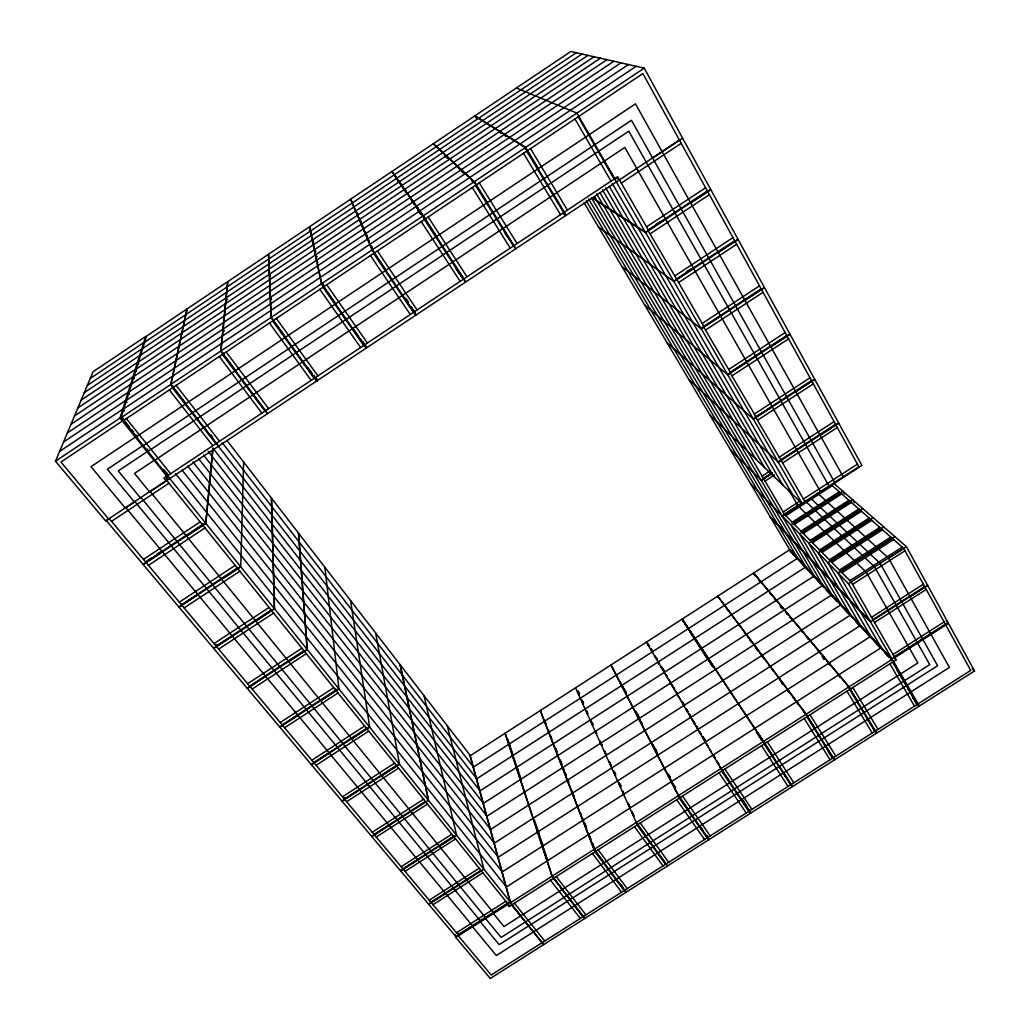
<?xml version="1.0" encoding="UTF-8"?>
<svg xmlns="http://www.w3.org/2000/svg" width="1030" height="1030" viewBox="0 0 1030 1030"><rect width="100%" height="100%" fill="white"/><g stroke="black" fill="none" stroke-linecap="round" stroke-linejoin="round"><path stroke-width="1.5" d="M265.573 676.234L247.161 688.259L213.712 648.449L274.379 608.64L240.737 566.796L243.634 462.058M216.249 644.574L216.145 646.106L271.148 610.03M216.635 645.05L216.545 646.582L249.955 686.431M223.021 354.05L223.111 353.123M197.85 594.529L178.898 607.018L143.234 564.569L205.717 523.24L212.888 448.166M232.252 636.025L213.571 648.282L179.04 607.185L240.608 566.629L205.858 523.407L213.004 448.32L479.671 790.396M316.313 378.306L316.712 380.984L267.671 413.558L220.78 351.05L227.669 281.692L187.138 308.871L170.941 384.344L185.941 403.657M235.664 370.491L220.974 350.921L227.823 281.576L268.495 254.294L271.019 317.485L316.905 380.855L366.152 348.153L365.277 345.192M202.498 523.369L202.369 524.669L145.732 562.123M202.781 525.171L202.91 523.884M182.091 603.825L181.911 605.28L216.403 646.415M166.821 480.559L167.864 474.843M167.156 475.036L166.113 480.752L163.86 477.959L166.654 476.118L167.169 473.285M162.315 551.668L143.08 564.389L106.232 520.523L166.68 480.366L166.899 479.156M146.415 561.247L146.157 562.638L181.769 605.112M173.04 387.435L173.246 386.43M121.115 417.639L170.748 384.486L186.971 308.987L146.582 336.089L121.115 417.639L136.423 436.681M147.689 449.029L147.045 451.745L118.27 470.916L140.376 497.851M205.717 523.24L123.265 420.678L123.587 419.596L129.613 427.09M123.24 418.013L122.325 421.013L60.899 462.045L108.781 519.12L105.807 521.09L55.478 461.208L93.112 371.714L145.655 336.462L119.982 418.103L55.478 461.208M476.504 118.502L474.882 115.836L570.8 51.5L644.226 68.122L710.713 189.469L645.604 232.548L592.276 197.915M90.28 378.448L143.724 342.604M144.663 342.218L185.748 314.665M185.915 314.549L227.141 286.907M227.308 286.791L268.675 259.045M268.843 258.942L310.365 231.093M310.532 230.99L352.183 203.052M352.35 202.936L394.142 174.907M394.323 174.791L436.257 146.659M436.424 146.543L478.512 118.321M478.693 118.205L576.298 52.749M87.344 385.413L141.728 348.964M142.681 348.565L184.486 320.536M184.653 320.433L226.613 292.301M226.78 292.185L268.882 263.963M269.049 263.847L311.292 235.522M311.459 235.407L353.856 206.991M354.024 206.876L396.576 178.357M396.743 178.242L439.437 149.62M439.604 149.505L482.452 120.78M482.619 120.665L582.002 54.036M84.318 392.636L139.655 355.543M140.634 355.144L183.186 326.626M183.353 326.51L226.059 297.889L227.334 299.627M226.227 297.773L269.088 269.049M269.255 268.933L312.257 240.119L313.493 241.895M312.438 240.003L355.595 211.073L357.41 213.776M399.086 181.924L355.775 210.957L357.796 214.163M442.733 152.672L399.254 181.808L404.88 190.589M442.9 152.556L486.533 123.317M486.701 123.201L587.911 55.375M81.164 400.116L137.505 362.367L138.857 364.092M138.496 361.968L181.821 332.935M182.001 332.819L225.48 303.683M225.66 303.567L269.293 274.328L270.568 276.117M269.474 274.212L313.262 244.87M313.442 244.754L357.397 215.309M357.577 215.18L401.687 185.632M401.867 185.516L446.144 155.839L447.316 157.719M490.756 125.956L446.325 155.723L448.089 158.543L444.638 155.324M490.937 125.827L594.04 56.753M77.907 407.88L135.291 369.448L136.668 371.199M136.295 369.036L180.417 339.475M180.598 339.359L224.888 309.695M225.055 309.579L269.512 279.812M269.693 279.684L314.305 249.814L315.579 251.655M449.685 159.135L404.571 189.353L406.734 192.649M449.865 159.019L495.147 128.686M495.327 128.57L600.387 58.195M74.521 415.927L132.973 376.787L134.376 378.577M134.003 376.362L178.963 346.273M179.143 346.144L224.257 315.94M224.45 315.811L269.744 285.49M269.924 285.374L315.386 254.925L316.686 256.805M407.198 193.46L361.388 224.128L364.324 229.368M407.378 193.344L453.355 162.547M453.548 162.431L499.705 131.531L500.889 133.488M606.992 59.689L499.885 131.402L501.082 133.372M71.006 424.283L130.578 384.409M131.621 383.984L177.443 353.329M177.624 353.2L223.626 322.416M223.806 322.3L269.976 291.4M270.156 291.271L316.506 260.255M363.217 228.995L316.686 260.127L317.832 262.161M363.41 228.866L410.107 197.606L414.227 203.992M410.301 197.477L457.178 166.1L458.427 168.083M613.854 61.246L504.623 134.351L505.833 136.346M67.349 432.973L128.081 392.34L129.548 394.181M129.149 391.902L175.873 360.655M176.053 360.526L222.956 329.149L224.36 331.042M223.137 329.021L270.221 297.528L271.598 299.447M270.414 297.4L317.678 265.779M317.858 265.663L365.315 233.913L367.298 236.861L365.161 231.879M413.133 201.919L365.508 233.784L367.478 236.733M509.361 137.544L461.35 169.667L463.243 172.692L459.226 168.946L457.372 165.972L504.43 134.479L505.653 136.475M509.554 137.415L620.987 62.856M63.551 442.012L125.493 400.58L126.986 402.46M126.587 400.142L174.225 368.277M174.418 368.148L222.261 336.153M222.454 336.025L270.478 303.914M270.671 303.786L318.888 271.534M319.081 271.405L367.491 239.037L368.83 241.033M416.287 206.399L367.684 238.909L369.036 240.904M465.29 173.632L416.481 206.27L421.579 214.163L415.875 206.039M465.483 173.504L514.485 140.737M514.678 140.608L628.416 64.542M59.598 451.41L122.789 409.168L124.321 411.073M123.909 408.717L172.525 376.22M172.718 376.079L221.527 343.454M221.733 343.325L270.736 310.558M270.942 310.429L320.15 277.534M320.343 277.405L369.757 244.368L371.817 247.432M369.963 244.239L419.571 211.073M419.777 210.931L469.59 177.636M469.796 177.495L519.815 144.058M520.021 143.93L636.167 66.293M170.941 384.344L220.78 351.05M220.974 350.921L271.019 317.485M271.212 317.356L321.463 283.778L309.464 226.819L268.65 254.191L271.212 317.356L285.593 337.196M321.669 283.636L372.126 249.93L350.56 199.241L309.618 226.703L321.669 283.636L335.716 303.76M372.332 249.788L422.995 215.94L391.812 171.572L350.728 199.138L372.332 249.788L386.057 270.182M474.083 181.808L433.192 143.814L391.979 171.469L423.201 215.798L474.083 181.808L515.863 248.694L565.908 215.45L553.548 194.863M525.377 147.535L474.714 115.952L433.36 143.698L474.289 181.666L525.377 147.535L566.114 215.309L679.401 140.054M474.882 115.836L525.583 147.393L644.226 68.122M123.265 420.678L642.887 73.581L859.123 467.234M135.303 437.145L90.988 466.693L125.338 508.112L134.441 502.061L107.39 469.229L142.359 445.926M136.23 436.81L635.484 103.837L843.519 477.315M143.286 445.591L631.454 120.278L834.957 482.851M147.972 451.423L628.789 131.183L829.253 486.533M154.964 460.114L624.811 147.445L820.704 492.07L861.917 465.431L838.755 423.176L820.099 435.265M167.568 475.783L216.249 443.441M216.442 443.299L265.328 410.828M314.807 377.946L364.092 345.205L363.23 342.256M513.751 245.758L463.861 278.911L455.659 267.066L459.483 273.002M513.944 245.629L564.041 212.334M564.247 212.206L614.55 178.782M150.213 491.593L218.45 446.26M321.463 283.778L366.345 348.011L415.785 315.18L413.867 311.124M372.126 249.93L415.978 315.038L465.624 282.066L452.363 261.543M652.685 158.092L682.633 138.2M111.536 521.36L168.972 483.212M621.309 183.095L681.203 143.325M143.453 559.419L200.142 521.901M646.518 226.832L705.601 187.743M147.728 560.384L151.668 557.771M156.921 554.294L160.873 551.694M655.724 224.617L659.741 221.952M648.308 229.948L707.34 190.911M592.173 197.747L645.488 232.342L665.534 219.081M186.559 536.179L205.858 523.407M690.718 202.987L710.829 189.674L737.995 239.256L673.878 281.486L598.417 226.857M148.423 565.341L204.996 527.927M650.445 233.643L709.4 194.657M179.297 602.164L235.162 565.367M674.817 275.937L732.987 237.608M686.418 271.856L690.37 269.255M181.512 604.79L237.312 568.032M676.556 278.95L734.673 240.672M693.512 268.289L673.775 281.293L645.604 232.548M221.72 579.323L240.737 566.796M718.296 252.505L738.098 239.449L764.389 287.434L701.25 328.853L621.888 266.487M184.113 607.906L239.861 571.199M678.616 282.529L736.656 244.303M214.021 643.57L269.062 607.443M702.202 323.459L759.496 285.864M703.876 326.368L761.119 288.825M720.575 315.914L701.134 328.673L673.878 281.486M255.775 621.103L274.521 608.807L271.534 498.185M744.986 300.412L764.492 287.615L789.933 334.055L727.734 374.714L644.754 305.073M218.669 649.119L273.607 613.095M705.872 329.832L763.05 292.327M247.638 683.675L301.906 648.205M728.712 369.461L785.143 332.561M249.711 686.135L303.914 650.702M730.334 372.281L786.727 335.432M298.494 533.102L307.107 649.338L247.303 688.426L279.722 727.013L297.876 715.193M746.776 362.019L727.631 374.534L701.25 328.853M288.761 661.569L307.236 649.492L298.597 533.231M770.826 346.801L790.036 334.248L814.679 379.233L753.394 419.133L667.028 342.668M252.157 689.057L306.309 653.677M732.266 375.628L788.594 338.831M280.237 722.532L333.733 687.705M754.385 414.009L809.992 377.804M282.233 724.927L335.69 690.126M755.969 416.751L811.524 380.585M772.165 406.67L753.291 418.952L727.734 374.714M320.729 700.799L338.947 688.941L324.875 567.26M795.842 391.735L814.782 379.401L838.665 422.995L778.268 462.174L688.722 379.298M284.615 727.759L337.995 693.01M757.835 419.995L813.327 383.881M311.832 760.23L364.581 726.008M779.272 457.191L834.068 421.643M313.777 762.548L366.487 728.365M329.201 752.982L311.305 764.595L279.851 727.167L338.819 688.787L307.236 649.492M780.804 459.844L835.549 424.334M796.757 449.943L778.165 462.007L753.394 419.133M351.732 738.832L369.693 727.18L350.586 600.554M316.081 765.29L368.727 731.146M762.123 476.143L770.183 470.916M782.607 462.985L837.3 427.527M763.449 478.409L771.509 473.182M761.183 480.263L772.23 473.092M772.32 473.246L761.273 480.405L730.502 449.827M765.02 481.1L774.418 474.997M342.501 796.795L394.516 763.166M783.135 511.962L800.4 500.799M803.4 499.061L857.411 464.144M784.422 514.176L801.675 503.026M344.381 799.048L396.37 765.445M782.182 515.991L797.967 505.794M782.272 516.133L858.853 466.757M341.934 801.044L359.586 789.637M342.05 801.198L399.395 764.131M709.876 415.013L802.28 503.747L820.614 491.902M381.808 775.719L399.511 764.273L375.667 633.025M832.292 485.671L785.761 515.747L784.744 514.73M346.621 801.701L398.546 768.148M792.199 522.223L839.334 491.786M840.467 492.778L790.808 524.849L831.545 594.297M841.677 493.924L794.362 524.463L793.319 523.42L842.991 491.349L844.523 494.078M801.031 531.158L848.952 500.232M850.123 501.262L799.615 533.849L840.776 604.172M851.372 502.434L803.258 533.476L802.177 532.394L852.686 499.808L854.243 502.576M909.503 648.269L917.846 662.96L900.606 673.942L893.615 661.453L789.418 549.93L470.105 755.814L510.391 902.782L520.858 915.799M793.061 550.29L790.86 551.707L789.701 549.75M810.147 540.402L858.891 508.975M860.101 510.03L808.73 543.145L850.317 614.382M862.715 508.55L811.344 541.664L812.451 542.797L861.389 511.253M372.255 832.279L423.575 799.216M473.221 767.221L797.349 558.415L804.649 566.951M374.083 834.467L425.364 801.443M371.663 836.437L389.083 825.21M371.779 836.579L428.467 800.284L400.219 664.814M819.571 549.956L869.178 518.013M376.246 837.055L427.476 804.07M870.427 519.107L818.155 552.762L860.179 624.927M873.08 517.601L820.807 551.256L821.953 552.428L871.766 520.356M476.439 778.95L805.512 567.144L814.061 577.045M829.33 559.831L879.813 527.36M881.114 528.493L827.914 562.715L870.376 635.819M883.817 526.961L830.605 561.183L831.789 562.393L882.491 529.781M479.761 791.04L813.919 576.156L820.537 583.997M839.437 570.066L890.834 537.042M892.173 538.214L838.008 573.015L880.92 647.098M894.928 536.656L840.75 571.47L841.986 572.719L893.602 539.553M483.173 803.503L822.597 585.439L823.794 587.486M401.146 866.745L451.784 834.236M849.905 580.675L902.254 547.072M402.923 868.857L453.522 836.386M400.528 870.801L417.717 859.767M400.644 870.929L456.47 835.098M439.334 846.312L456.573 835.24L423.987 695.585M750.625 483.778L848.463 583.701L903.632 548.282L945.592 624.682M788.401 489.289L798.057 505.936L866.294 572.255L909.258 647.844L948.244 622.995L906.439 546.698L888.555 558.17L817.691 493.241M486.701 816.365L831.545 595.018L836.875 601.494M405.035 871.367L455.569 838.935M852.57 584.383L904.984 550.741M490.332 829.626L840.789 604.906L848.385 613.829M494.091 843.313L850.329 615.116M429.214 900.22L479.182 868.239M871.573 617.343L923.369 584.203M497.966 857.449L819.391 651.771M819.558 651.668L860.179 625.673L870.62 637.66M430.939 902.28L480.868 870.337M872.925 619.7L924.683 586.598M428.583 904.173L445.539 893.319M428.686 904.301L483.881 869.204L447.277 725.751M927.605 585.323L870.505 621.85L770.324 517.047M910.057 596.756L927.682 585.478M432.986 904.713L482.864 872.809M874.534 622.493L926.228 589.418M501.971 872.062L623.446 794.413M623.601 794.31L664.26 768.329M664.414 768.226L705.202 742.154M705.37 742.051L746.287 715.889M746.454 715.786L787.512 689.546L788.838 691.671L787.087 689.315M506.103 887.165L547.046 861.029M547.213 860.913L588.285 834.686M588.452 834.583L629.665 808.267M629.832 808.164L671.187 781.757L675.474 787.989M754.655 728.48L713.018 755.054L714.434 757.153M754.823 728.365L796.602 701.7L797.941 703.851L796.847 702.37M880.92 647.857L838.858 674.714L840.171 676.89M456.496 932.742L505.807 901.289M892.984 654.514L944.085 621.927M458.17 934.751L507.455 903.323M472.577 925.944L455.839 936.618L311.421 764.736L369.564 727.025L338.947 688.941M894.31 656.805L945.36 624.244M226.961 440.48L470.015 755.196L510.314 902.074L472.68 926.073L125.75 507.558M583.997 202.524L789.405 549.248L891.838 658.762L909.181 647.703M520.523 916.005L543.57 944.665L490.293 978.5L455.762 937.429L507.674 904.52L509.271 906.503L511.653 904.984L510.88 902.138M510.391 902.782L552.041 876.221L505.048 733.283M562.457 889.302L552.209 876.118L594.014 849.467L540.235 710.597M604.198 862.715L594.181 849.351L636.115 822.61L667.517 865.947L708.885 839.669L706.722 835.806M646.093 836.038L636.283 822.507L678.371 795.662L610.919 665.019M688.117 809.271L678.538 795.559L720.768 768.625L750.728 813.095L792.379 786.637L783.47 772.925M825.661 746.106L834.339 759.986L792.546 786.534L763.307 741.497L720.936 768.522L730.296 782.414M689.456 630.334L682.156 619.094L763.488 741.394L806.001 714.279L834.506 759.883L876.44 733.244L867.981 719.185M718.914 598.082L717.717 596.164L806.168 714.163L848.836 686.958L876.607 733.141L918.683 706.413L910.456 692.186M755.711 575.963L753.664 572.989L849.016 686.843L891.826 659.548L910.623 692.07L533.527 931.867M893.615 661.453L896.074 659.882L894.787 657.655L948.398 623.266L974.522 670.955L919.352 706.001L915.284 701.533M525.364 922.017L501.108 937.455L485.619 918.58M525.532 921.914L904.173 680.894M528.57 926.009L499.202 944.703L480.315 921.773M528.738 925.906L906.76 685.375L904.752 683.199M533.373 931.97L496.357 955.505L472.5 926.755M542.025 942.746L491.207 975.024L458.311 935.807L457.796 932.987M542.192 942.643L583.186 916.597M583.353 916.494L624.476 890.371M624.644 890.268L665.895 864.054M666.062 863.951L707.468 837.648M707.636 837.545L749.183 811.151M749.351 811.048L791.027 784.564M791.195 784.461L833.025 757.887M833.193 757.784L875.165 731.12M624.837 889.572L625.957 892.341L584.86 918.438L552.041 876.221M594.014 849.467L626.111 892.238L667.35 866.05L657.784 852.853M516.39 88.001L576.89 113.107L604.52 160.938M615.773 177.842L619.455 179.877M525.3 149.221L527.54 150.638M526.652 150.341L527.334 150.779M647.703 229.922L676.762 279.323M563.603 213.403L566.114 215.309M563.41 213.545L565.908 215.45M703.142 326.098L730.54 372.628M729.549 371.907L756.162 417.086M833.605 483.16L906.439 546.698M755.119 416.262L780.985 460.178M831.197 484.705L903.722 548.449M946.081 620.974L948.244 622.995M471.753 180.636L474.019 182.761M444.471 155.44L446.763 157.59M810.327 498.005L880.148 563.359L922.751 639.244M805.409 501.172L874.599 566.925L917.344 642.694M972.307 668.831L974.522 670.955M784.667 514.588L851.179 581.963L894.465 657.089M770.247 516.918L870.414 621.695M893.885 657.552L896.074 659.882M797.516 559.316L789.418 549.93M825.79 589.611L831.764 596.022M855.956 621.94L860.333 626.639M880.083 647.806L870.376 636.579L829.047 662.998L830.335 665.148L827.489 661.736M884.384 652.402L888.748 657.089M890.937 659.432L893.113 661.775L511.82 904.881L543.737 944.562L584.692 918.541L574.701 905.692M897.606 670.71L900.774 673.826L919.352 706.001M897.272 670.916L900.272 674.148L503.992 926.537L493.434 913.597M900.658 676.234L904.675 680.585L929.73 664.633L917.588 643.119M904.237 681.796L907.263 685.066L937.622 665.741L922.906 639.527M908.1 688.465L911.125 691.748L949.403 667.414L931.004 634.364M907.597 688.774L910.623 692.07M913.031 698.289L918.103 703.838L970.724 670.414L945.746 624.952M915.413 702.035L917.434 704.263L875.333 731.017L874.071 729.485M848.836 686.958L753.509 573.079L755.569 576.053M109.193 518.553L146.003 562.457M250.097 686.598L282.478 725.223M282.606 725.378L314.021 762.831M314.137 762.973L458.376 934.995M759.458 580.444L761.312 582.645M769.848 592.855L771.805 595.198M774.753 598.713L776.71 601.057M780.727 605.859L782.749 608.279M787.641 614.125L785.787 611.897L787.242 614.653M790.422 617.446L793.203 620.768M806.696 636.901L808.679 639.257M817.769 650.136L819.816 652.569M822.738 656.059L824.631 658.337M848.308 686.624L850.342 689.044M759.316 580.534L761.157 582.748M769.693 592.945L771.663 595.289M774.599 598.816L776.556 601.16M780.573 605.949L782.594 608.37M785.633 612L787.487 614.215M790.268 617.549L793.049 620.871M806.542 637.004L808.524 639.36M817.614 650.239L819.648 652.672M822.571 656.162L824.476 658.44M827.322 661.852L830.167 665.251L828.88 663.101L787.68 689.431L789.006 691.555M838.806 675.577L839.991 677.006L838.69 674.83L796.769 701.585L798.108 703.735M848.128 686.727L850.162 689.16M511.653 904.984L520.691 915.902M134.866 501.507L480.495 921.09M873.595 729.794L875.655 731.982M140.943 497.464L485.697 917.769M150.058 491.413L493.512 912.786M149.492 491.786L134.518 473.427L154.23 460.307L166.654 476.118M131.621 429.587L133.63 432.098M135.638 434.596L137.647 437.093M163.77 469.59L167.787 474.585M274.521 608.807L307.107 649.338M369.693 727.18L510.314 902.074M119.982 418.103L154.037 460.436M166.68 480.366L507.751 903.696M126.368 418.605L170.607 473.761M514.434 903.22L544.767 941.008M175.576 473.646L206.734 512.554M206.876 512.734L240.93 555.286M241.072 555.453L274.057 596.666M274.186 596.834L306.168 636.785M306.296 636.939L337.312 675.693M337.441 675.847L506.026 886.457M182.104 470.169L207.712 502.292M207.854 502.46L241.252 544.368M241.381 544.535L273.748 585.143M273.877 585.31L305.279 624.695M305.408 624.85L335.87 663.075M335.986 663.23L501.88 871.367M187.782 466.127L208.652 492.417M208.794 492.585L241.548 533.862M241.677 534.016L273.452 574.045M273.581 574.199L304.417 613.043M304.532 613.198L497.876 856.767M192.996 461.955L209.566 482.916M209.695 483.083L241.844 523.729M241.973 523.897L273.169 563.346M273.298 563.5L303.58 601.816M303.708 601.958L494.001 842.63M198.623 458.736L210.442 473.748M210.571 473.916L242.127 513.97M242.256 514.125L272.886 553.033M273.014 553.174L490.254 828.957M203.554 455.067L211.279 464.916M211.407 465.084L242.398 504.558M242.526 504.713L272.628 543.067M272.744 543.222L486.611 815.696M208.189 451.385L212.103 456.393M212.219 456.548L242.655 495.469M242.784 495.623L483.096 802.859M550.509 880.212L580.289 918.438M210.635 434.583L212.605 437.106M170.748 384.486L218.643 446.132L267.478 413.687L253.238 394.709M203.901 427.54L476.362 778.307M172.461 387.821L215.875 443.685M582.864 916.803L552.518 876.71M169.345 389.906L212.811 445.72M222.21 442.643L473.143 766.577M176.156 385.349L219.506 441.265M556.226 876.569L585.928 914.859M537.699 832.021L539.205 833.965L534.506 820.305M537.544 832.124L539.038 834.068M516.455 767.44L517.858 769.294M508.833 744.278L510.198 746.093M508.691 744.368L510.056 746.183M621.09 884.68L622.957 887.178M222.441 354.436L264.955 411.073M616.172 879.311L625.957 892.341M595.057 851.81L624.154 890.577M219.313 356.522L261.877 413.12M592.43 853.484L621.566 892.212M806.001 714.279L717.717 596.164L719.056 597.992M226.149 351.951L268.598 408.652M598.16 849.827L627.219 888.62M723.202 603.812L724.914 606.091M726.639 608.421L728.403 610.777M743.827 631.429L745.707 633.939M747.587 636.437L748.488 637.66M750.162 639.888L751.874 642.192M753.6 644.484L755.312 646.789L754.037 644.767M757.977 650.355L756.2 647.973L757.925 650.702M759.741 652.724L764.26 658.762M768.779 664.826L770.62 667.273M771.534 668.496L773.427 671.032M778.152 677.354L780.045 679.89M780.92 681.062L782.684 683.418M793.396 697.761L795.212 700.194M802.653 710.146L804.533 712.67M787.306 690.551L788.362 691.967M828.79 751.836L832.317 756.587M828.326 751.54L832.137 756.702M567.388 780.212L568.818 782.143M567.234 780.315L568.663 782.246M562.535 767.685L563.951 769.603M562.38 767.788L563.796 769.693L563.217 768.226M302.769 361.749L316.712 380.984M272.628 320.909L314.227 378.332M637.119 824.991L665.586 864.26M269.487 323.008L311.15 380.379M634.493 826.665L662.985 865.908M276.362 318.412L317.897 375.899M640.248 822.996L668.663 862.303M308.06 367.865L311.832 373.066M620.832 785.439L619.017 782.903L620.832 786.933M620.678 785.542L618.85 783.006L620.665 787.036M613.88 771.238L615.721 774.045M615.554 774.148L613.687 771.547L615.605 775.796M595.327 731.455L596.692 733.36M595.173 731.545L596.537 733.463L595.919 732.085M600.632 743.235L602.009 745.166L600.233 741.24M600.477 743.338L601.855 745.269L600.091 741.33M590.035 720.125L593.061 724.348M577.727 690.95L579.581 693.563M577.521 690.821L579.362 693.409M579.221 693.499L577.379 690.911L579.182 694.902M583.547 702.666L581.68 700.052L583.508 704.082M583.392 702.756L581.538 700.143L583.353 704.185M397.67 179.761L396.035 177.43L404.635 190.434M398.494 180.92L400.181 183.34M410.725 198.314L412.193 200.412M412.966 201.507L414.498 203.683L413.326 201.79L461.157 169.796L463.049 172.821M416.069 205.91L421.785 214.034L420.446 211.974M424.386 217.729L422.648 215.27L465.818 281.937L515.669 248.822L502.975 228.518M397.503 179.877L395.868 177.546L399.601 183.263M398.018 180.623L398.61 181.46M403.181 187.949L403.812 188.863M405.897 191.825L406.554 192.777M410.532 198.442L412.013 200.541M412.773 201.623L414.305 203.811M422.455 215.399L424.18 217.871M679.337 798.07L707.147 837.854L706.245 836.115M319.867 289.353L360.616 347.509M676.697 799.756L704.546 839.501M668.47 774.444L670.285 777.045M326.768 284.744L367.388 343.016M668.303 774.547L670.118 777.148M682.478 796.074L710.236 835.884M675.551 787.654L671.354 781.654L712.85 755.17L715.129 758.338M673.478 785.465L675.307 788.092M353.2 328.686L358.62 336.437M360.423 339.012L364.028 344.175M352.518 328.647L366.152 348.153M699.563 825.558L703.142 830.682M323.021 287.241L363.706 345.449M678.371 795.662L709.052 839.566L750.561 813.198L741.433 799.666M699.537 826.305L708.885 839.669M654.423 747.291L652.608 744.664L657.668 754.462M651.05 742.759L655.878 749.698M653.213 746.235L656.87 751.501M635.78 711.704L638.265 715.284M635.742 711.975L639.385 717.253M315.759 251.526L314.485 249.685L359.264 219.699L360.513 221.553M641.973 723.227L638.845 718.708L642.553 724.386M640.763 722.146L642.54 724.721M316.867 256.676L315.566 254.809L361.208 224.257L363.114 227.102M457.565 269.989L461.607 275.834M455.466 267.195L463.655 279.04L413.97 312.051L412.077 308.034M458.17 271.276L461.414 275.963L460.127 273.993M621.669 685.478L625.699 691.31M621.528 685.568L626.163 692.598M370.465 255.556L410.275 314.511M719.043 772.758L746.248 813.018M724.85 769.062L751.964 809.387M701.095 734.107L699.344 731.519L700.825 734.042M702.743 736.566L705.46 740.609M699.19 731.442L700.928 734.21M702.589 736.669L705.46 740.789M702.679 737.004L705.305 740.892M706.58 744.008L708.524 746.75M706.593 744.226L708.37 746.853M405.846 298.224L408.511 302.176M716.88 761.131L718.734 763.9M716.983 761.505L718.773 764.157M402.46 295.404L415.785 315.18M373.632 253.444L413.391 312.438L413.004 311.627M721.695 771.058L748.861 811.357M655.144 656.213L657.024 659.174M656.728 658.878L655.003 656.303L656.561 658.788M658.247 661.93L659.535 663.848L658.041 661.312M663.99 670.491L661.131 666.371L664.131 671.663M658.106 662.02L659.38 663.938M660.977 666.462L663.835 670.582M667.26 676.646L665.663 674.264L666.41 675.525M665.509 674.354L667.118 676.749M668.715 679.131L670.311 681.525M670.672 683.044L674.534 688.967M670.517 683.148L674.508 689.096L671.985 685.001M675.886 691.143L677.495 693.55M684.525 705.228L681.912 701.327L684.371 705.331M678.345 696.177L680.096 698.778M687.808 711.537L686.057 708.756L687.538 711.447M685.903 708.846L687.654 711.627M689.212 713.79L690.873 716.262M377.392 250.921L417.086 309.991M694.799 723.408L692.07 719.326L694.645 723.511M696.473 726.06L698.211 728.828M649.582 646.557L647.806 643.917L649.248 646.377M651.14 649.042L652.917 651.694M647.664 644.008L649.441 646.66M650.999 649.132L652.891 651.81M682.015 619.185L763.307 741.497M693.795 637.325L701.108 648.424M704.353 653.226L706.838 656.96M711.949 664.646L713.661 667.221M783.547 772.989L787.113 778.307M709.207 661.093L708.37 659.844L712.734 666.552M783.392 773.092L786.946 778.423M761.543 745.656L788.092 786.431M423.201 215.798L436.604 236.475M422.442 215.489L424.18 218.167M415.644 205.305L421.347 214.24M763.488 741.394L772.616 755.454M410.455 198.043L414.433 203.901M415.451 205.434L421.193 214.33M424.45 219.493L463.268 279.297M757.05 731.802L762.458 740.094M456.033 268.547L458.62 272.538M756.883 731.905L762.29 740.21M406.232 192.301L404.391 189.469L359.444 219.57L361.324 222.364L359.419 217.935M410.79 198.996L413.906 203.824M417.691 209.824L420.304 213.841M764.208 743.956L790.705 784.77M756.419 732.253L761.659 740.325M701.623 648.372L714.086 667.53L696.19 640.248M707.224 657.565L689.688 630.476L701.391 648.797M683.238 621.077L689.315 630.424M698.186 644.574L706.735 657.732M708.357 660.011L712.734 666.758M689.971 632.137L702.524 651.269M704.237 653.896L706.799 657.835M421.27 221.617L460.152 281.37M428.223 216.97L466.976 276.838M767.363 741.948L793.821 782.8M726.742 608.254L728.403 610.893M762.161 655.325L763.449 657.372M762.007 655.415L763.294 657.475M762.329 656.174L764.015 658.865M756.406 647.947L758.08 650.6M754.192 644.664L755.466 646.686M756.149 648.115L757.823 650.78M750.059 640.042L751.617 642.514M475.487 185.4L513.365 246.016M505.176 233.269L506.85 235.96M806.863 716.764L832.704 758.093M829.034 752.518L831.532 756.509M472.294 187.537L510.223 248.101M781.242 681.165L782.903 683.83M778.886 677.689L780.212 679.787M781.023 681.075L782.749 683.933M780.856 681.178L782.543 683.881M804.198 718.464L830.077 759.767M771.689 668.393L773.401 671.109M479.272 182.876L517.086 243.544M810.031 714.743L835.819 756.11M474.289 181.666L487.37 202.614M806.168 714.163L815.078 728.416M780.302 606.091L781.963 608.807M822.764 656.471L824.386 659.161M822.416 656.406L824.232 659.264M822.3 656.586L823.923 659.277M801.495 630.102L802.743 632.175M801.327 630.206L802.589 632.278M523.523 153.316L560.513 214.691M846.982 691.182L872.204 733M852.84 687.448L877.972 729.343M525.583 147.393L538.342 168.624M849.016 686.843L857.681 701.275M526.729 151.178L563.655 212.592M849.66 689.482L874.843 731.326M530.54 148.629L567.401 210.107M586.263 200.786L797.336 557.732M797.632 558.221L798.791 560.204M743.338 800.902L749.969 811.82M743.042 800.503L749.801 811.923M591.89 198.52L616.12 239.642M616.21 239.81L813.906 575.448M814.215 575.963L815.4 577.985M588.516 198.803L805.499 566.448M805.795 566.964L806.979 568.959M596.692 193.885L603.117 204.854M603.22 205.034L628.982 248.938M629.085 249.118L654.089 291.748M654.192 291.928L784.59 514.446M831.854 594.825L833.064 596.898M594.568 196.794L596.937 200.837M597.052 201.017L622.429 244.213M622.532 244.38L822.584 584.731M822.893 585.246L824.09 587.293M650.702 648.823L652.144 651.282M682.233 702.434L684.474 706.245M689.083 714.073L690.628 716.7M692.173 719.326L694.568 723.382M696.164 726.099L697.748 728.802M702.318 736.553L705.28 741.6M706.76 744.124L708.292 746.724M709.825 749.338L711.357 751.939M712.902 754.552L715.361 758.737M716.816 761.196L718.399 763.9M719.983 766.59L721.567 769.294M646.415 642.141L721.399 769.397M658.247 662.998L658.955 664.208M600.027 192.764L609.528 209.013M609.631 209.193L635.768 253.844M635.87 254.011L661.221 297.348M661.324 297.528L685.954 339.604M686.044 339.771L755.994 459.303M841.085 604.713L842.321 606.812M605.627 187.833L623.086 217.806M623.189 217.987L650.097 264.195M650.213 264.375L676.298 309.18M676.401 309.348L701.7 352.801M701.803 352.968L726.356 395.134M726.459 395.301L773.53 476.143M860.501 625.468L861.75 627.618M602.499 189.906L616.172 213.326M616.288 213.506L642.797 258.916M642.9 259.097L668.625 303.155M668.727 303.335L693.679 346.08M693.782 346.247L764.608 467.569M850.638 614.923L851.874 617.047M889.933 663.809L914.473 706.155M609.297 186.379L630.257 222.454M630.373 222.647L657.681 269.68M657.797 269.86L684.255 315.425M684.371 315.605L710.018 359.766M710.121 359.946L735.008 402.781M735.098 402.949L782.774 485.014M870.698 636.373L871.959 638.548M645.488 232.342L604.314 161.079L614.756 178.641L617.64 176.722L648.54 230.334M778.268 462.174L802.28 503.747M848.463 583.701L891.838 658.762M578.191 116.802L614.163 179.04M892.611 662.097L917.112 704.469M574.972 118.952L610.996 181.138M612.245 183.327L637.725 227.308M637.84 227.501L665.573 275.37M665.676 275.564L692.533 321.914M692.636 322.107L718.657 367.015M718.76 367.182L743.982 410.713M744.072 410.88L768.534 453.097M768.625 453.264L792.353 494.207M881.242 647.651L882.517 649.853M676.877 279.516L704.082 326.729M781.088 460.346L805.061 501.945M888.478 558.015L930.85 634.081M706.992 835.639L708.357 838.253M620.279 682.143L625.764 692.752M635.6 711.769L642.231 724.605M667.929 774.303L674.959 787.899M620.137 682.233L625.609 692.842M635.446 711.859L642.076 724.695M652.441 744.767L657.513 754.552M667.762 774.406L674.792 788.014M678.963 796.074L679.826 797.761M611.06 664.929L678.538 795.559M414.06 310.996L415.978 315.038M411.24 306.824L413.764 312.193L364.285 345.076L363.423 342.127M577.56 690.898L579.323 694.812M587.782 713.597L586.534 710.816L587.641 713.687M591.542 721.927L592.829 724.785M604.456 750.587L606.284 754.642M609.387 761.543L611.279 765.728M613.816 771.367L615.116 774.251M622.648 790.963L624.45 794.993M628.184 803.271L630.064 807.43M631.957 811.64L633.901 815.953M590.782 720.678L592.675 724.875M604.301 750.677L606.129 754.745M609.232 761.634L611.112 765.831M622.481 791.066L624.296 795.096M628.017 803.374L629.897 807.533M631.789 811.756L633.733 816.056M575.525 687.847L636.283 822.507M365.354 231.763L366.423 234.248M372.01 247.29L372.294 247.947M357.191 213.274L357.616 214.279M359.238 218.051L361.144 222.493M362.869 226.536L364.131 229.497M371.534 246.775L372.1 248.088M624.991 889.469L626.111 892.238M545.887 723.099L546.389 724.412M555.788 748.591L556.934 751.54M560.269 760.14L561.839 764.196M565.032 772.384L566.114 775.178M584.963 823.742L586.637 828.03M589.958 836.605L590.641 838.343M592.263 842.514L593.988 846.956M545.745 723.189L546.248 724.502M548.436 730.128L549.518 732.909M550.612 735.729L551.72 738.587M555.634 748.681L556.779 751.63M560.127 760.23L561.698 764.286M564.878 772.487L565.959 775.268M572.01 790.885L573.131 793.757M573.684 795.199L574.302 796.769M580.495 812.734L581.564 815.503M582.645 818.258L583.714 821.026M584.808 823.846L586.469 828.133M589.804 836.708L590.95 839.669M592.096 842.63L595.546 851.501M540.377 710.507L594.181 849.351M507.764 739.244L513.494 756.084M513.828 757.617L516.738 766.449M517.24 767.968L520.858 778.397M539.514 835.497L543.428 846.776M543.737 848.295L547.625 860.076M505.189 733.193L552.209 876.118M365.47 345.05L366.345 348.011M508.112 902.229L509.271 906.503M323.266 284.203L323.819 286.713M323.072 284.332L323.613 286.855M400.129 664.685L428.351 800.143M455.157 934.48L455.762 937.429M316.519 378.177L316.905 380.855M314.227 375.409L314.614 378.074L265.521 410.7L265.508 409.644M335.87 688.993L336.05 690.589M344.548 797.683L344.728 799.46M271.418 498.044L274.379 608.64"/></g></svg>
